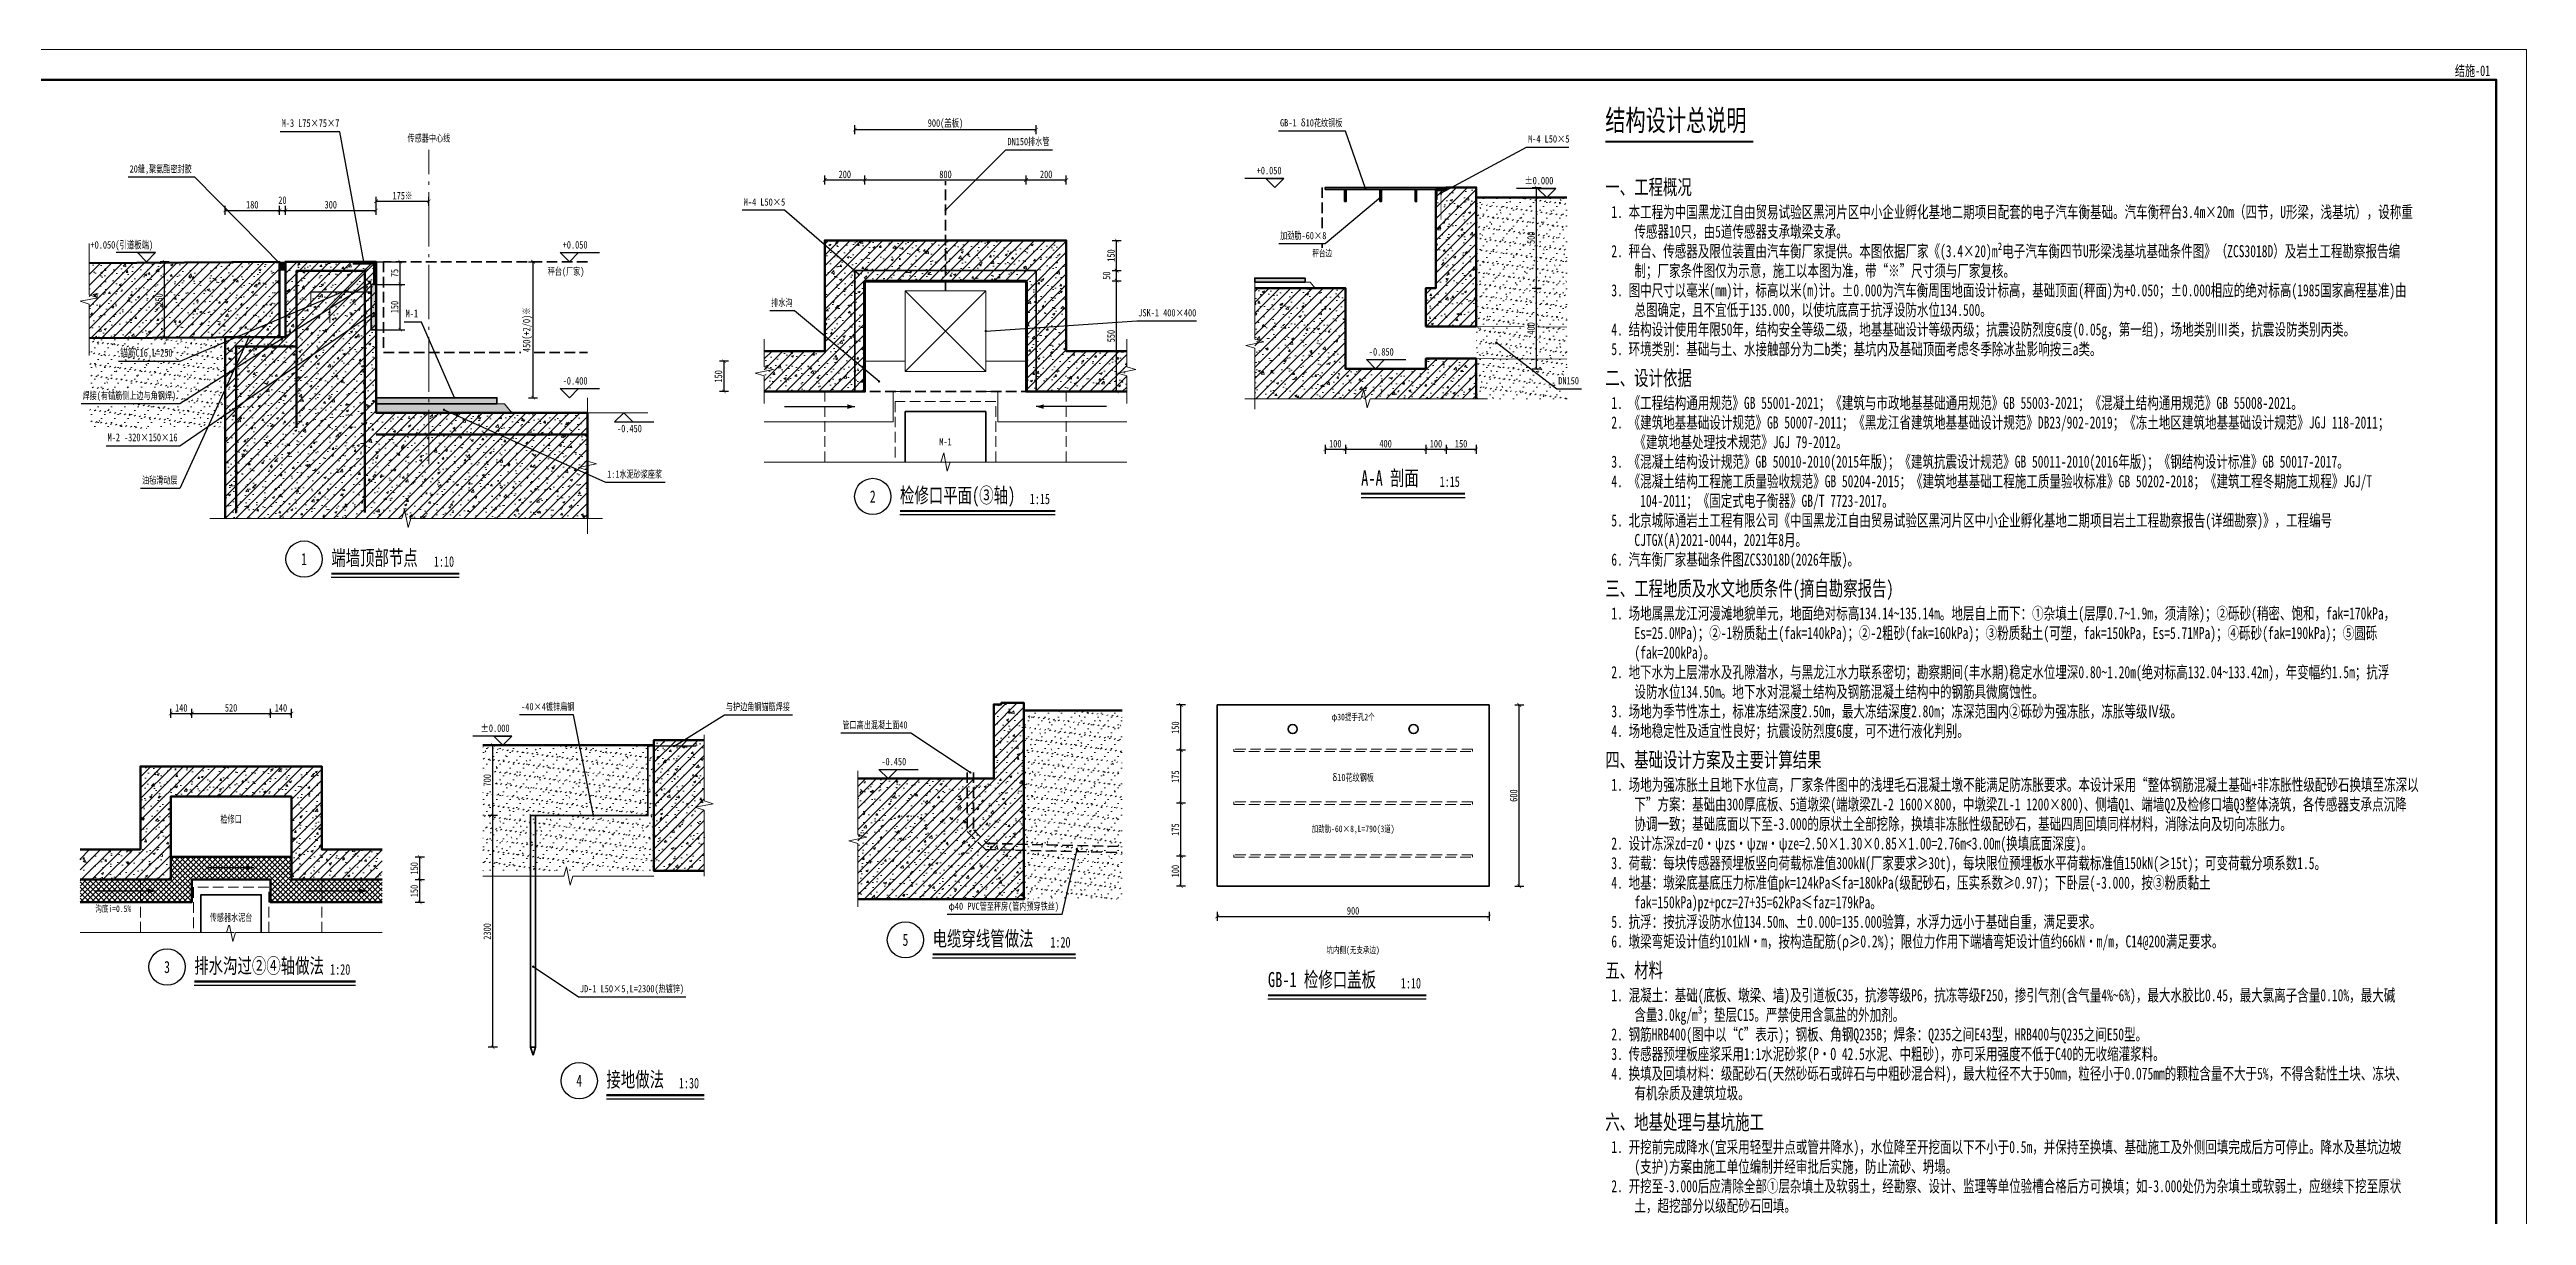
# Model space of a CAD drawing. Header units: millimetres. Extents: x 0 to 104000, y 0 to 42050.
# Drawn here: x 62994 to 104000, y 22759 to 42050 of the extents above; entities that cross this region are included whole.
import ezdxf
from ezdxf.enums import TextEntityAlignment as Align

# ---------------------------------------------------------------- set-up
doc = ezdxf.new("R2010")
doc.units = ezdxf.units.MM
doc.header["$LTSCALE"] = 50
doc.linetypes.add('AXIS', pattern=[24, 18, -2.5, 1, -2.5])
doc.linetypes.add('DASH', pattern=[5, 3.5, -1.5])
for name, color, linetype, lineweight in [('S-AXIS', 1, 'AXIS', 18), ('S-CONC', 7, 'Continuous', 50), ('S-DIM', 3, 'Continuous', 13), ('S-FRAME', 7, 'Continuous', 90), ('S-HATCH', 8, 'Continuous', 13), ('S-HIDE', 8, 'DASH', 18), ('S-HIDE2', 6, 'DASH', 35), ('S-PIPE', 5, 'DASH', 35), ('S-REBAR', 2, 'Continuous', 50), ('S-STEEL', 4, 'Continuous', 35), ('S-SYMB', 7, 'Continuous', 25), ('S-TEXT', 7, 'Continuous', 18), ('S-THIN', 7, 'Continuous', 18)]:
    doc.layers.add(name, color=color, linetype=linetype, lineweight=lineweight)
doc.styles.add('HZ', font='simfang.ttf', dxfattribs={"width": 0.7})
doc.dimstyles.new('ZJ', dxfattribs={"dimscale": 50, "dimtxt": 2.5, "dimasz": 1.2, "dimexe": 1.5, "dimexo": 1.5, "dimgap": 0.6, "dimtad": 1, "dimdec": 0, "dimtxsty": 'HZ', "dimblk": 'ARCHTICK', "dimcen": 2.5, "dimclrd": 3, "dimclre": 3, "dimclrt": 7, "dimazin": 3, "dimtfac": 1, "dimtmove": 2, "dimatfit": 3})
pattern_1 = [(0, (0, 0), (110, 130), [0, -220]), (0, (55, 65), (110, 130), [0, -220]), (35, (30, 20), (145, 170), [27.5, -250]), (125, (115, 105), (155, 185), [22.5, -300])]

# ---------------------------------------------------------------- blocks, each defined once
blk = doc.blocks.new('_ARCHTICK')
at = {"color": 0, "linetype": 'BYBLOCK', "const_width": 0.15}
blk.add_lwpolyline([(-0.5, -0.5), (0.5, 0.5)], dxfattribs=at)

msp = doc.modelspace()

# ---------------------------------------------------------------- hatches: boundary and pattern name
at = {"layer": 'S-HATCH'}
h = msp.add_hatch(dxfattribs=at)
h.set_pattern_fill('ANSI31', color=256, scale=40)
h.paths.add_polyline_path([(85779.9, 37469.2), (86613.2, 37469.2), (86613.2, 39769.2), (86113.2, 39769.2), (86113.2, 39735.8), (85946.5, 39735.8), (85946.5, 38102.5), (85779.9, 38102.5)])
h = msp.add_hatch(dxfattribs=at)
h.set_pattern_fill('AR-CONC', color=256, scale=2)
h.paths.add_polyline_path([(85779.9, 37469.2), (86613.2, 37469.2), (86613.2, 39769.2), (86113.2, 39769.2), (86113.2, 39735.8), (85946.5, 39735.8), (85946.5, 38102.5), (85779.9, 38102.5)])
h = msp.add_hatch(dxfattribs=at)
h.set_pattern_fill('ZJ-GRAVEL', color=256, scale=50)
h.set_pattern_definition(pattern_1)
h.paths.add_polyline_path([(86613.2, 39602.5), (88113.2, 39602.5), (88113.2, 36663.3), (87941.5, 36663.3), (87941.5, 36445.8), (88113.2, 36445.8), (88113.2, 36269.2), (86613.2, 36269.2)])
h.paths.add_polyline_path([(87408.7, 37263.9), (87632.7, 37263.9), (87632.7, 37607.8), (87408.7, 37607.8)], flags=0)
h.paths.add_polyline_path([(87408.7, 38763.9), (87632.7, 38763.9), (87632.7, 39107.8), (87408.7, 39107.8)], flags=0)
h = msp.add_hatch(dxfattribs=at)
h.set_pattern_fill('ANSI31', color=256, scale=40)
h.paths.add_polyline_path([(74827.2, 36392.1), (76493.9, 36392.1), (76493.9, 38225.5), (79160.5, 38225.5), (79160.5, 36392.1), (80827.2, 36392.1), (80827.2, 37058.8), (79827.2, 37058.8), (79827.2, 38892.1), (75827.2, 38892.1), (75827.2, 37058.8), (74827.2, 37058.8)])
h = msp.add_hatch(dxfattribs=at)
h.set_pattern_fill('AR-CONC', color=256, scale=2)
h.paths.add_polyline_path([(74827.2, 36392.1), (76493.9, 36392.1), (76493.9, 38225.5), (79160.5, 38225.5), (79160.5, 36392.1), (80827.2, 36392.1), (80827.2, 37058.8), (79827.2, 37058.8), (79827.2, 38892.1), (75827.2, 38892.1), (75827.2, 37058.8), (74827.2, 37058.8)])
h = msp.add_hatch(dxfattribs=at)
h.set_pattern_fill('ANSI31', color=256, scale=40)
h.paths.add_polyline_path([(63650, 38514.4), (66800, 38539.4), (66800, 37289.4), (63650, 37274.4)])
h.paths.add_polyline_path([(64919.5, 38086.4), (64695.5, 38086.4), (64695.5, 37742.4), (64919.5, 37742.4)], flags=0)
h = msp.add_hatch(dxfattribs=at)
h.set_pattern_fill('AR-CONC', color=256, scale=2)
h.paths.add_polyline_path([(63650, 38514.4), (66800, 38539.4), (66800, 37289.4), (63650, 37274.4)])
h.paths.add_polyline_path([(64919.5, 38086.4), (64695.5, 38086.4), (64695.5, 37742.4), (64919.5, 37742.4)], flags=0)
h = msp.add_hatch(dxfattribs=at)
h.set_pattern_fill('ANSI31', color=256, scale=40)
h.paths.add_polyline_path([(65900, 34289.4), (71900, 34289.4), (71900, 36039.4), (68400, 36039.4), (68400, 38539.4), (66900, 38539.4), (66900, 37289.4), (65900, 37289.4)])
h = msp.add_hatch(dxfattribs=at)
h.set_pattern_fill('AR-CONC', color=256, scale=2)
h.paths.add_polyline_path([(65900, 34289.4), (71900, 34289.4), (71900, 36039.4), (68400, 36039.4), (68400, 38539.4), (66900, 38539.4), (66900, 37289.4), (65900, 37289.4)])
h = msp.add_hatch(dxfattribs=at)
h.set_pattern_fill('ANSI31', color=256, scale=40)
h.paths.add_polyline_path([(82946.5, 36269.2), (86613.2, 36269.2), (86613.2, 36935.8), (85779.9, 36935.8), (85779.9, 36769.2), (84446.5, 36769.2), (84446.5, 38102.5), (82946.5, 38102.5)])
h = msp.add_hatch(dxfattribs=at)
h.set_pattern_fill('AR-CONC', color=256, scale=2)
h.paths.add_polyline_path([(82946.5, 36269.2), (86613.2, 36269.2), (86613.2, 36935.8), (85779.9, 36935.8), (85779.9, 36769.2), (84446.5, 36769.2), (84446.5, 38102.5), (82946.5, 38102.5)])
h = msp.add_hatch(dxfattribs=at)
h.set_pattern_fill('ZJ-GRAVEL', color=256, scale=50)
h.set_pattern_definition(pattern_1)
h.paths.add_polyline_path([(63650, 36199.4), (65023.6, 36199.4), (65023.6, 36416.9), (63650, 36416.9), (63650, 37274.4), (65900, 37289.4), (65900, 35789.4), (63650, 35774.4)])
h.paths.add_polyline_path([(65035.8, 36899.4), (65035.8, 37130), (64133, 37130), (64133, 36899.4)], flags=0)
h = msp.add_hatch(dxfattribs=at)
h.set_pattern_fill('AR-SAND', color=256)
h.paths.add_polyline_path([(68400, 36039.4), (70650, 36039.4), (70525, 36189.4), (68400, 36189.4)])
h = msp.add_hatch(dxfattribs=at)
h.set_pattern_fill('ANSI31', color=256, scale=40)
h.paths.add_polyline_path([(76375.7, 27989.4), (79125.7, 27989.4), (79125.7, 31239.4), (78750.7, 31239.4), (78750.7, 31214.4), (78625.7, 31214.4), (78625.7, 29989.4), (76375.7, 29989.4)])
h = msp.add_hatch(dxfattribs=at)
h.set_pattern_fill('AR-CONC', color=256, scale=2)
h.paths.add_polyline_path([(76375.7, 27989.4), (79125.7, 27989.4), (79125.7, 31239.4), (78750.7, 31239.4), (78750.7, 31214.4), (78625.7, 31214.4), (78625.7, 29989.4), (76375.7, 29989.4)])
h = msp.add_hatch(dxfattribs=at)
h.set_pattern_fill('ZJ-GRAVEL', color=256, scale=50)
h.set_pattern_definition(pattern_1)
h.paths.add_polyline_path([(79125.7, 27989.4), (80750.7, 27989.4), (80750.7, 31114.4), (79125.7, 31114.4)])
h = msp.add_hatch(dxfattribs=at)
h.set_pattern_fill('ZJ-GRAVEL', color=256, scale=50)
h.set_pattern_definition(pattern_1)
h.paths.add_polyline_path([(70166.7, 29786.6), (70352.9, 29786.6), (70352.9, 30130.5), (70166.7, 30130.5), (70166.7, 30541.9), (73000, 30541.9), (73000, 28458.6), (70166.7, 28458.6)])
h = msp.add_hatch(dxfattribs=at)
h.set_pattern_fill('ANSI31', color=256, scale=40)
h.paths.add_polyline_path([(73000, 28458.6), (73833.3, 28458.6), (73833.3, 30625.2), (73000, 30625.2)])
h = msp.add_hatch(dxfattribs=at)
h.set_pattern_fill('AR-CONC', color=256, scale=2)
h.paths.add_polyline_path([(73000, 28458.6), (73833.3, 28458.6), (73833.3, 30625.2), (73000, 30625.2)])
h = msp.add_hatch(dxfattribs=at)
h.set_pattern_fill('ANSI31', color=256, scale=40)
h.paths.add_polyline_path([(63500, 28314.9), (65000, 28314.9), (65000, 29689.9), (67000, 29689.9), (67000, 28314.9), (68500, 28314.9), (68500, 28814.9), (67500, 28814.9), (67500, 30189.9), (64500, 30189.9), (64500, 28814.9), (63500, 28814.9)])
h = msp.add_hatch(dxfattribs=at)
h.set_pattern_fill('AR-CONC', color=256, scale=2)
h.paths.add_polyline_path([(63500, 28314.9), (65000, 28314.9), (65000, 29689.9), (67000, 29689.9), (67000, 28314.9), (68500, 28314.9), (68500, 28814.9), (67500, 28814.9), (67500, 30189.9), (64500, 30189.9), (64500, 28814.9), (63500, 28814.9)])
h = msp.add_hatch(dxfattribs=at)
h.set_pattern_fill('ANSI37', color=256, scale=20)
h.paths.add_polyline_path([(63500, 27939.9), (65350, 27939.9), (65350, 28314.9), (66650, 28314.9), (66650, 27939.9), (68500, 27939.9), (68500, 28314.9), (67000, 28314.9), (67000, 28689.9), (65000, 28689.9), (65000, 28314.9), (63500, 28314.9)])
at = {"layer": 'S-STEEL'}
h = msp.add_hatch(color=256, dxfattribs=at)
h.dxf.hatch_style = 1
h.paths.add_polyline_path([(84113.2, 39735.8), (86113.2, 39735.8), (86113.2, 39769.2), (84113.2, 39769.2)])
h = msp.add_hatch(color=256, dxfattribs=at)
h.dxf.hatch_style = 1
h.paths.add_polyline_path([(84433.2, 39535.8), (84459.9, 39535.8), (84459.9, 39735.8), (84433.2, 39735.8)])
h = msp.add_hatch(color=256, dxfattribs=at)
h.dxf.hatch_style = 1
h.paths.add_polyline_path([(85016.5, 39535.8), (85043.2, 39535.8), (85043.2, 39735.8), (85016.5, 39735.8)])
h = msp.add_hatch(color=256, dxfattribs=at)
h.dxf.hatch_style = 1
h.paths.add_polyline_path([(85599.9, 39535.8), (85626.5, 39535.8), (85626.5, 39735.8), (85599.9, 39735.8)])
h = msp.add_hatch(color=256, dxfattribs=at)
h.dxf.hatch_style = 1
h.paths.add_polyline_path([(85946.5, 39735.8), (86113.2, 39735.8), (86113.2, 39719.2), (85963.2, 39719.2), (85963.2, 39569.2), (85946.5, 39569.2)])
h = msp.add_hatch(color=256, dxfattribs=at)
h.dxf.hatch_style = 1
h.paths.add_polyline_path([(66800, 38389.4), (66900, 38389.4), (66900, 38539.4), (66800, 38539.4)])
h = msp.add_hatch(color=256, dxfattribs=at)
h.dxf.hatch_style = 1
h.paths.add_polyline_path([(68400, 38539.4), (68025, 38539.4), (68025, 38504.4), (68365, 38504.4), (68365, 38164.4), (68400, 38164.4)])
h = msp.add_hatch(color=256, dxfattribs=at)
h.dxf.hatch_style = 1
h.paths.add_polyline_path([(68320, 37414.4), (68400, 37414.4), (68400, 38164.4), (68320, 38164.4)])
h = msp.add_hatch(color=256, dxfattribs=at)
h.dxf.hatch_style = 1
h.paths.add_polyline_path([(82946.5, 38202.5), (83779.9, 38202.5), (83779.9, 38269.2), (82946.5, 38269.2)])
h = msp.add_hatch(color=256, dxfattribs=at)
h.dxf.hatch_style = 1
h.paths.add_polyline_path([(68400, 36189.4), (70400, 36189.4), (70400, 36289.4), (68400, 36289.4)])
at = {"layer": 'S-SYMB'}
h = msp.add_hatch(color=256, dxfattribs=at)
h.dxf.hatch_style = 1
edge = h.paths.add_edge_path()
edge.add_arc((77827.2, 39392.1), 20, 0, 360)
h = msp.add_hatch(color=256, dxfattribs=at)
h.dxf.hatch_style = 1
edge = h.paths.add_edge_path()
edge.add_arc((84779.9, 39752.5), 20, 0, 360)
h = msp.add_hatch(color=256, dxfattribs=at)
h.dxf.hatch_style = 1
edge = h.paths.add_edge_path()
edge.add_arc((85029.9, 39602.5), 20, 0, 360)
h = msp.add_hatch(color=256, dxfattribs=at)
h.dxf.hatch_style = 1
edge = h.paths.add_edge_path()
edge.add_arc((85956.5, 39635.8), 20, 0, 360)
h = msp.add_hatch(color=256, dxfattribs=at)
h.dxf.hatch_style = 1
edge = h.paths.add_edge_path()
edge.add_arc((68200, 38539.4), 20, 0, 360)
h = msp.add_hatch(color=256, dxfattribs=at)
h.dxf.hatch_style = 1
edge = h.paths.add_edge_path()
edge.add_arc((66850, 38464.4), 20, 0, 360)
h = msp.add_hatch(color=256, dxfattribs=at)
h.dxf.hatch_style = 1
edge = h.paths.add_edge_path()
edge.add_arc((68300, 38189.4), 20, 0, 360)
h = msp.add_hatch(color=256, dxfattribs=at)
h.dxf.hatch_style = 1
edge = h.paths.add_edge_path()
edge.add_arc((76393.9, 38325.5), 20, 0, 360)
h = msp.add_hatch(color=256, dxfattribs=at)
h.dxf.hatch_style = 1
edge = h.paths.add_edge_path()
edge.add_arc((67900, 38064.4), 20, 0, 360)
h = msp.add_hatch(color=256, dxfattribs=at)
h.dxf.hatch_style = 1
edge = h.paths.add_edge_path()
edge.add_arc((66300, 37304.4), 20, 0, 360)
h = msp.add_hatch(color=256, dxfattribs=at)
h.dxf.hatch_style = 1
edge = h.paths.add_edge_path()
edge.add_arc((68360, 37689.4), 20, 0, 360)
h = msp.add_hatch(color=256, dxfattribs=at)
h.dxf.hatch_style = 1
edge = h.paths.add_edge_path()
edge.add_arc((78493.9, 37392.1), 20, 0, 360)
h = msp.add_hatch(color=256, dxfattribs=at)
h.dxf.hatch_style = 1
edge = h.paths.add_edge_path()
edge.add_arc((86946.5, 37202.5), 20, 0, 360)
h = msp.add_hatch(color=256, dxfattribs=at)
h.dxf.hatch_style = 1
edge = h.paths.add_edge_path()
edge.add_arc((76727.2, 36558.8), 20, 0, 360)
h = msp.add_hatch(color=256, dxfattribs=at)
h.dxf.hatch_style = 1
edge = h.paths.add_edge_path()
edge.add_arc((69525, 36089.4), 20, 0, 360)
h = msp.add_hatch(color=256, dxfattribs=at)
h.dxf.hatch_style = 1
edge = h.paths.add_edge_path()
edge.add_arc((69700, 36289.4), 20, 0, 360)
h = msp.add_hatch(color=256, dxfattribs=at)
h.dxf.hatch_style = 1
h.paths.add_polyline_path([(76327.2, 36142.1), (76202.2, 36179.6), (76202.2, 36104.6)])
h = msp.add_hatch(color=256, dxfattribs=at)
h.dxf.hatch_style = 1
h.paths.add_polyline_path([(79327.2, 36142.1), (79452.2, 36104.6), (79452.2, 36179.6)])
h = msp.add_hatch(color=256, dxfattribs=at)
h.dxf.hatch_style = 1
edge = h.paths.add_edge_path()
edge.add_arc((73333.3, 30525.2), 20, 0, 360)
h = msp.add_hatch(color=256, dxfattribs=at)
h.dxf.hatch_style = 1
edge = h.paths.add_edge_path()
edge.add_arc((78238.2, 30089.4), 20, 0, 360)
h = msp.add_hatch(color=256, dxfattribs=at)
h.dxf.hatch_style = 1
edge = h.paths.add_edge_path()
edge.add_arc((72000, 29375.2), 20, 0, 360)
h = msp.add_hatch(color=256, dxfattribs=at)
h.dxf.hatch_style = 1
edge = h.paths.add_edge_path()
edge.add_arc((80000.7, 28814.4), 20, 0, 360)
h = msp.add_hatch(color=256, dxfattribs=at)
h.dxf.hatch_style = 1
h.paths.add_polyline_path([(66375, 28514.9), (66250, 28552.4), (66250, 28477.4)])
h = msp.add_hatch(color=256, dxfattribs=at)
h.dxf.hatch_style = 1
h.paths.add_polyline_path([(64750, 28127.4), (64625, 28164.9), (64625, 28089.9)])
h = msp.add_hatch(color=256, dxfattribs=at)
h.dxf.hatch_style = 1
h.paths.add_polyline_path([(68250, 28127.4), (68125, 28164.9), (68125, 28089.9)])
h = msp.add_hatch(color=256, dxfattribs=at)
h.dxf.hatch_style = 1
edge = h.paths.add_edge_path()
edge.add_arc((71000, 26875.2), 20, 0, 360)

# ---------------------------------------------------------------- linework, layer by layer
at = {"layer": 'S-AXIS'}
msp.add_line((69275, 35189.4), (69275, 40389.4), dxfattribs=at)
at = {"layer": 'S-CONC'}
for p, q in [((86613.2, 39602.5), (88113.2, 39602.5)), ((79125.7, 31114.4), (80750.7, 31114.4)), ((70166.7, 30541.9), (73000, 30541.9))]:
    msp.add_line(p, q, dxfattribs=at)
msp.add_lwpolyline([(85779.9, 37469.2), (86613.2, 37469.2), (86613.2, 39769.2), (86113.2, 39769.2), (86113.2, 39735.8), (85946.5, 39735.8), (85946.5, 38102.5), (85779.9, 38102.5)], close=True, dxfattribs=at)
for points in [[(74827.2, 37058.8), (75827.2, 37058.8), (75827.2, 38892.1), (79827.2, 38892.1), (79827.2, 37058.8), (80827.2, 37058.8)], [(63650, 38514.4), (66800, 38539.4), (66800, 37289.4), (63650, 37274.4)], [(71900, 34289.4), (71900, 36039.4), (68400, 36039.4), (68400, 38539.4), (66900, 38539.4), (66900, 37289.4), (65900, 37289.4), (65900, 34289.4)], [(74827.2, 36392.1), (76493.9, 36392.1), (76493.9, 38225.5), (79160.5, 38225.5), (79160.5, 36392.1), (80827.2, 36392.1)], [(86613.2, 36269.2), (86613.2, 36935.8), (85779.9, 36935.8), (85779.9, 36769.2), (84446.5, 36769.2), (84446.5, 38102.5), (82946.5, 38102.5)], [(76375.7, 29989.4), (78625.7, 29989.4), (78625.7, 31214.4), (78750.7, 31214.4), (78750.7, 31239.4), (79125.7, 31239.4), (79125.7, 27989.4), (76375.7, 27989.4)], [(73833.3, 28458.6), (73000, 28458.6), (73000, 30625.2), (73833.3, 30625.2)], [(63500, 28814.9), (64500, 28814.9), (64500, 30189.9), (67500, 30189.9), (67500, 28814.9), (68500, 28814.9)], [(63500, 28314.9), (65000, 28314.9), (65000, 29689.9), (67000, 29689.9), (67000, 28314.9), (68500, 28314.9)]]:
    msp.add_lwpolyline(points, dxfattribs=at)
at = {"layer": 'S-FRAME'}
msp.add_lwpolyline([(1250, 500), (103500, 500), (103500, 41550), (1250, 41550)], close=True, dxfattribs=at)
at = {"layer": 'S-HIDE'}
for p, q in [((75827.2, 35225.5), (75827.2, 36392.1)), ((79827.2, 35225.5), (79827.2, 36392.1)), ((64500, 27439.9), (64500, 28314.9)), ((67500, 27439.9), (67500, 28314.9))]:
    msp.add_line(p, q, dxfattribs=at)
for points in [[(76993.9, 35225.5), (78660.5, 35225.5), (78660.5, 36225.5), (76993.9, 36225.5)], [(82600.2, 30436.2), (86550.2, 30436.2), (86550.2, 30476.2), (82600.2, 30476.2)], [(82600.2, 29561.2), (86550.2, 29561.2), (86550.2, 29601.2), (82600.2, 29601.2)], [(82600.2, 28686.2), (86550.2, 28686.2), (86550.2, 28726.2), (82600.2, 28726.2)], [(65375, 27439.9), (66625, 27439.9), (66625, 28189.9), (65375, 28189.9)]]:
    msp.add_lwpolyline(points, close=True, dxfattribs=at)
at = {"layer": 'S-HIDE2'}
for p, q in [((84063.2, 39769.2), (84063.2, 39063.3)), ((84063.2, 38845.8), (84063.2, 38769.2)), ((71019.5, 37039.4), (71900, 37039.4))]:
    msp.add_line(p, q, dxfattribs=at)
msp.add_lwpolyline([(71900, 38539.4), (68525, 38539.4), (68525, 37039.4), (70795.5, 37039.4)], dxfattribs=at)
msp.add_lwpolyline([(76327.2, 36392.1), (79327.2, 36392.1), (79327.2, 38392.1), (76327.2, 38392.1)], close=True, dxfattribs=at)
at = {"layer": 'S-PIPE'}
msp.add_line((77827.2, 38058.8), (77827.2, 39872.6), dxfattribs=at)
for points in [[(78188.2, 30089.4), (78188.2, 29114.4), (78488.2, 28814.4), (80750.7, 28764.4)], [(78288.2, 30089.4), (78288.2, 29139.4), (78513.2, 28914.4), (80750.7, 28864.4)]]:
    msp.add_lwpolyline(points, dxfattribs=at)
at = {"layer": 'S-REBAR'}
msp.add_line((71900, 35679.4), (68400, 35679.4), dxfattribs=at)
for points in [[(68215, 34389.4), (68215, 38389.4), (67085, 38389.4), (67085, 35789.4)], [(66085, 34389.4), (66085, 37139.4), (67085, 37139.4)], [(63500, 28314.9), (65000, 28314.9), (65000, 28689.9), (67000, 28689.9), (67000, 28314.9), (68500, 28314.9)], [(63500, 27939.9), (65350, 27939.9), (65350, 28314.9), (66650, 28314.9), (66650, 27939.9), (68500, 27939.9)]]:
    msp.add_lwpolyline(points, dxfattribs=at)
at = {"layer": 'S-STEEL'}
for p in [(70958.3, 25541.9), (71041.7, 25541.9)]:
    msp.add_line(p, (71000, 25408.6), dxfattribs=at)
for points in [[(84113.2, 39735.8), (86113.2, 39735.8), (86113.2, 39769.2), (84113.2, 39769.2)], [(84433.2, 39535.8), (84459.9, 39535.8), (84459.9, 39735.8), (84433.2, 39735.8)], [(85016.5, 39535.8), (85043.2, 39535.8), (85043.2, 39735.8), (85016.5, 39735.8)], [(85599.9, 39535.8), (85626.5, 39535.8), (85626.5, 39735.8), (85599.9, 39735.8)], [(85946.5, 39735.8), (86113.2, 39735.8), (86113.2, 39719.2), (85963.2, 39719.2), (85963.2, 39569.2), (85946.5, 39569.2)], [(68400, 38539.4), (68025, 38539.4), (68025, 38504.4), (68365, 38504.4), (68365, 38164.4), (68400, 38164.4)], [(68320, 37414.4), (68400, 37414.4), (68400, 38164.4), (68320, 38164.4)], [(82946.5, 38202.5), (83779.9, 38202.5), (83779.9, 38269.2), (82946.5, 38269.2)], [(68400, 36189.4), (70400, 36189.4), (70400, 36289.4), (68400, 36289.4)], [(82325.2, 28206.2), (86825.2, 28206.2), (86825.2, 31206.2), (82325.2, 31206.2)], [(70958.3, 25541.9), (71041.7, 25541.9), (71041.7, 29375.2), (70958.3, 29375.2)]]:
    msp.add_lwpolyline(points, close=True, dxfattribs=at)
for points, const_width in [([(86029.9, 39719.2), (86029.9, 39235.8)], 15), ([(68340, 38479.4), (67635, 37774.4), (67635, 37524.4)], 20), ([(68320, 38039.4), (67320, 38039.4), (67320, 37789.4)], 20), ([(71000, 29375.2), (72900, 29375.2), (72900, 30525.2), (73700, 30525.2)], 25)]:
    msp.add_lwpolyline(points, dxfattribs=dict(at, const_width=const_width))
for points in [[(68320, 38164.4), (68270, 38214.4), (68320, 38214.4)], [(76327.2, 36392.1), (76327.2, 38392.1), (79327.2, 38392.1), (79327.2, 36392.1)], [(76477.2, 36392.1), (76477.2, 38208.8), (79177.2, 38208.8), (79177.2, 36392.1)], [(77160.5, 35225.5), (77160.5, 36058.8), (78493.9, 36058.8), (78493.9, 35225.5)], [(65500, 27439.9), (65500, 28064.9), (66500, 28064.9), (66500, 27439.9)]]:
    msp.add_lwpolyline(points, dxfattribs=at)
for centre in [(83575.2, 30806.2), (85575.2, 30806.2)]:
    msp.add_circle(centre, 75, dxfattribs=at)
at = {"layer": 'S-SYMB'}
for p, q in [((67800, 40689.4), (66814, 40689.4)), ((84446.5, 40702.5), (83340.5, 40702.5)), ((78827.2, 40392.1), (79597.2, 40392.1)), ((87446.5, 40435.8), (88144.5, 40435.8)), ((65400, 39939.4), (64294, 39939.4)), ((83429.9, 39919.2), (82779.9, 39919.2)), ((75160.5, 39392.1), (74462.5, 39392.1)), ((87929.9, 39752.5), (87279.9, 39752.5)), ((64750, 38689.4), (64100, 38689.4)), ((71450, 38689.4), (72100, 38689.4)), ((84113.2, 38835.8), (83343.2, 38835.8)), ((75327.2, 37725.5), (74917.2, 37725.5)), ((69150, 37539.4), (68866, 37539.4)), ((80993.9, 37558.8), (81979.9, 37558.8)), ((84796.5, 36919.2), (85446.5, 36919.2)), ((65150, 36889.4), (64138, 36889.4)), ((65150, 36189.4), (63516, 36189.4)), ((71450, 36439.4), (72100, 36439.4)), ((75160.5, 36142.1), (76327.2, 36142.1)), ((80493.9, 36142.1), (79327.2, 36142.1)), ((87946.5, 36435.8), (88356.5, 36435.8)), ((72350, 35889.4), (73000, 35889.4)), ((65150, 35489.4), (63930, 35489.4)), ((72200, 34889.4), (73186, 34889.4)), ((65150, 34789.4), (64500, 34789.4)), ((84708.2, 34640.8), (86428.2, 34640.8)), ((77072.9, 34355.5), (79642.9, 34355.5)), ((67658, 33319.4), (69778, 33319.4)), ((71666.7, 31041.9), (70776.7, 31041.9)), ((74166.7, 31041.9), (75296.7, 31041.9)), ((70650, 30691.9), (70000, 30691.9)), ((77250.7, 30739.4), (76096.7, 30739.4)), ((76725.7, 30139.4), (77375.7, 30139.4)), ((65625, 28514.9), (66375, 28514.9)), ((63750, 28127.4), (64750, 28127.4)), ((67250, 28127.4), (68250, 28127.4)), ((79750.7, 27739.4), (77852.7, 27739.4)), ((77613.7, 27019.4), (79983.7, 27019.4)), ((65390, 26569.9), (68060, 26569.9)), ((71750, 26375.2), (73528, 26375.2)), ((83165.4, 26341.8), (85785.4, 26341.8)), ((72213.3, 24688.6), (73833.3, 24688.6))]:
    msp.add_line(p, q, dxfattribs=at)
for points in [[(68200, 38539.4), (67800, 40689.4)], [(84779.9, 39752.5), (84446.5, 40702.5)], [(77827.2, 39392.1), (78827.2, 40392.1)], [(85956.5, 39635.8), (87446.5, 40435.8)], [(66850, 38464.4), (65400, 39939.4)], [(76393.9, 38325.5), (75160.5, 39392.1)], [(85029.9, 39602.5), (84113.2, 38835.8)], [(68300, 38189.4), (65150, 36189.4)], [(67900, 38064.4), (65150, 36889.4)], [(76727.2, 36558.8), (75327.2, 37725.5)], [(68360, 37689.4), (65150, 35489.4)], [(69700, 36289.4), (69150, 37539.4)], [(78493.9, 37392.1), (80993.9, 37558.8)], [(66300, 37304.4), (65150, 34789.4)], [(86946.5, 37202.5), (87946.5, 36435.8)], [(69525, 36089.4), (72200, 34889.4)], [(72000, 29375.2), (71666.7, 31041.9)], [(73333.3, 30525.2), (74166.7, 31041.9)], [(78238.2, 30089.4), (77250.7, 30739.4)], [(80000.7, 28814.4), (79750.7, 27739.4)], [(71000, 26875.2), (71750, 26375.2)]]:
    msp.add_lwpolyline(points, dxfattribs=at)
at = {"layer": 'S-SYMB', "const_width": 35}
for points in [[(88750, 40525), (91200, 40525)], [(84708.2, 34700.8), (86428.2, 34700.8)], [(77072.9, 34415.5), (79642.9, 34415.5)], [(67658, 33379.4), (69778, 33379.4)], [(77613.7, 27079.4), (79983.7, 27079.4)], [(65390, 26629.9), (68060, 26629.9)], [(83165.4, 26401.8), (85785.4, 26401.8)], [(72213.3, 24748.6), (73833.3, 24748.6)]]:
    msp.add_lwpolyline(points, dxfattribs=at)
at = {"layer": 'S-SYMB'}
for points in [[(83279.9, 39769.2), (83129.9, 39919.2), (83429.9, 39919.2)], [(87779.9, 39602.5), (87629.9, 39752.5), (87929.9, 39752.5)], [(64600, 38539.4), (64450, 38689.4), (64750, 38689.4)], [(71600, 38539.4), (71450, 38689.4), (71750, 38689.4)], [(84946.5, 36769.2), (84796.5, 36919.2), (85096.5, 36919.2)], [(71600, 36289.4), (71450, 36439.4), (71750, 36439.4)], [(72500, 36039.4), (72350, 35889.4), (72650, 35889.4)], [(70500, 30541.9), (70350, 30691.9), (70650, 30691.9)], [(76875.7, 29989.4), (76725.7, 30139.4), (77025.7, 30139.4)]]:
    msp.add_lwpolyline(points, close=True, dxfattribs=at)
for centre in [(76622.9, 34655.5), (67208, 33619.4), (77163.7, 27319.4), (64940, 26869.9), (71763.3, 24988.6)]:
    msp.add_circle(centre, 300, dxfattribs=at)
at = {"layer": 'S-THIN'}
for p, q in [((77160.5, 36725.5), (78493.9, 38058.8)), ((77160.5, 38058.8), (78493.9, 36725.5)), ((85779.9, 37469.2), (87408.7, 37462.2)), ((87632.7, 37461.2), (88113.2, 37459.2)), ((65900, 37304.4), (66800, 37304.4)), ((85779.9, 36935.8), (88113.2, 36925.8)), ((71900, 36039.4), (72900, 36039.4))]:
    msp.add_line(p, q, dxfattribs=at)
for points in [[(0, 0), (104000, 0), (104000, 42050), (0, 42050)], [(77160.5, 36725.5), (78493.9, 36725.5), (78493.9, 38058.8), (77160.5, 38058.8)], [(68400, 36039.4), (70650, 36039.4), (70525, 36189.4), (68400, 36189.4)]]:
    msp.add_lwpolyline(points, close=True, dxfattribs=at)
for points in [[(63650, 36989.4), (63650, 37839.4), (63500, 37884.4), (63800, 37944.4), (63650, 37989.4), (63650, 38839.4)], [(82946.5, 36102.5), (82946.5, 37110.8), (82796.5, 37155.8), (83096.5, 37215.8), (82946.5, 37260.8), (82946.5, 38269.2)], [(82946.5, 38102.5), (83946.5, 38102.5), (83863.2, 38202.5), (82946.5, 38202.5)], [(74827.2, 36192.1), (74827.2, 36650.5), (74677.2, 36695.5), (74977.2, 36755.5), (74827.2, 36800.5), (74827.2, 37258.8)], [(80827.2, 36192.1), (80827.2, 36650.5), (80677.2, 36695.5), (80977.2, 36755.5), (80827.2, 36800.5), (80827.2, 37258.8)], [(76493.9, 36892.1), (77160.5, 36892.1)], [(79160.5, 36892.1), (78493.9, 36892.1)], [(71900, 34039.4), (71900, 35089.4), (71750, 35134.4), (72050, 35194.4), (71900, 35239.4), (71900, 36289.4)], [(74827.2, 35892.1), (76960.5, 35892.1), (76960.5, 36392.1), (77160.5, 36392.1)], [(80827.2, 35892.1), (78693.9, 35892.1), (78693.9, 36392.1), (78493.9, 36392.1)], [(82779.9, 36269.2), (84704.9, 36269.2), (84749.9, 36419.2), (84809.9, 36119.2), (84854.9, 36269.2), (86779.9, 36269.2)], [(74827.2, 35225.5), (77752.2, 35225.5), (77797.2, 35375.5), (77857.2, 35075.5), (77902.2, 35225.5), (80827.2, 35225.5)], [(65650, 34289.4), (68825, 34289.4), (68870, 34439.4), (68930, 34139.4), (68975, 34289.4), (72150, 34289.4)], [(73833.3, 28375.2), (73833.3, 29466.9), (73683.3, 29511.9), (73983.3, 29571.9), (73833.3, 29616.9), (73833.3, 30708.6)], [(76375.7, 27864.4), (76375.7, 28914.4), (76225.7, 28959.4), (76525.7, 29019.4), (76375.7, 29064.4), (76375.7, 30114.4)], [(70166.7, 28375.2), (71508.3, 28375.2), (71553.3, 28525.2), (71613.3, 28225.2), (71658.3, 28375.2), (73000, 28375.2)], [(63500, 27439.9), (65925, 27439.9), (65961.8, 27562.4)], [(65975.5, 27562.4), (66030, 27289.9), (66075, 27439.9), (68500, 27439.9)]]:
    msp.add_lwpolyline(points, dxfattribs=at)

# ---------------------------------------------------------------- texts
at = {"layer": 'S-TEXT', "style": 'HZ', "width": 0.7}
msp.add_text('结施-01', height=175, dxfattribs=at).set_placement((103400, 41700), align=Align.MIDDLE_RIGHT)
for s, height, p in [('结构设计总说明', 350, (88750, 40600)), ('M-3 L75×75×7', 130, (66839, 40729.4)), ('DN150排水管', 120, (78852.2, 40432.1)), ('GB-1 δ10花纹钢板', 120, (83365.5, 40742.5)), ('M-4 L50×5', 120, (87471.5, 40475.8)), ('20缝,聚氨酯密封胶', 120, (64319, 39979.4)), ('M-4 L50×5', 120, (74487.5, 39432.1)), ('加劲肋-60×8', 120, (83368.2, 38875.8)), ('+0.050', 125, (71490, 38719.4)), ('M-1', 130, (68891, 37579.4)), ('排水沟', 120, (74942.2, 37765.5)), ('JSK-1 400×400', 120, (81018.9, 37598.8)), ('锚筋C16,L=250', 130, (64163, 36929.4)), ('-0.850', 125, (84836.5, 36949.2)), ('-0.400', 125, (71490, 36469.4)), ('DN150', 120, (87971.5, 36475.8)), ('焊接(有锚筋侧上边与角钢焊)', 120, (63541, 36229.4)), ('M-2 -320×150×16', 130, (63955, 35529.4)), ('-0.450', 125, (72390, 35680.6)), ('油毡滑动层', 120, (64525, 34829.4)), ('1:1水泥砂浆座浆', 120, (72225, 34929.4)), ('A-A 剖面', 250, (84708.2, 34760.8)), ('1:15', 175, (86008.2, 34760.8)), ('检修口平面(③轴)', 250, (77072.9, 34475.5)), ('1:15', 175, (79222.9, 34475.5)), ('端墙顶部节点', 250, (67658, 33439.4)), ('1:10', 175, (69358, 33439.4)), ('-40×4镀锌扁钢', 120, (70801.7, 31081.9)), ('与护边角钢锚筋焊接', 120, (74191.7, 31081.9)), ('管口高出混凝土面40', 120, (76121.7, 30779.4)), ('-0.450', 125, (76765.7, 30169.4)), ('φ40 PVC管至秤房(管内预穿铁丝)', 120, (77877.7, 27779.4)), ('电缆穿线管做法', 250, (77613.7, 27139.4)), ('1:20', 175, (79563.7, 27139.4)), ('排水沟过②④轴做法', 250, (65390, 26689.9)), ('1:20', 175, (67640, 26689.9)), ('GB-1 检修口盖板', 250, (83165.4, 26461.8)), ('1:10', 175, (85365.4, 26461.8)), ('JD-1 L50×5,L=2300(热镀锌)', 120, (71775, 26415.2)), ('接地做法', 250, (72213.3, 24808.6)), ('1:30', 175, (73413.3, 24808.6))]:
    msp.add_text(s, height=height, dxfattribs=at).set_placement(p, align=Align.BOTTOM_LEFT)
msp.add_text('传感器中心线', height=120, dxfattribs=at).set_placement((69275, 40489.4), align=Align.BOTTOM_CENTER)
for s, p in [('+0.050', (83389.9, 39949.2)), ('±0.000', (87889.9, 39782.5)), ('+0.050(引道板端)', (64710, 38719.4)), ('±0.000', (70610, 30721.9))]:
    msp.add_text(s, height=125, dxfattribs=at).set_placement(p, align=Align.BOTTOM_RIGHT)
for s, height, p in [('一、工程概况', 250, (88750, 39900)), ('1. 本工程为中国黑龙江自由贸易试验区黑河片区中小企业孵化基地二期项目配套的电子汽车衡基础。汽车衡秤台3.4m×20m（四节，U形梁，浅基坑），设称重', 200, (88850, 39462.6)), ('\u3000\u3000传感器10只，由5道传感器支承墩梁支承。', 200, (88850, 39138.6)), ('2. 秤台、传感器及限位装置由汽车衡厂家提供。本图依据厂家《(3.4×20)m²电子汽车衡四节U形梁浅基坑基础条件图》（ZCS3018D）及岩土工程勘察报告编', 200, (88850, 38814.6)), ('3. 图中尺寸以毫米(mm)计，标高以米(m)计。±0.000为汽车衡周围地面设计标高，基础顶面(秤面)为+0.050；±0.000相应的绝对标高(1985国家高程基准)由', 200, (88850, 38166.6)), ('\u3000\u3000制；厂家条件图仅为示意，施工以本图为准，带“※”尺寸须与厂家复核。', 200, (88850, 38490.6)), ('\u3000\u3000总图确定，且不宜低于135.000，以使坑底高于抗浮设防水位134.500。', 200, (88850, 37842.6)), ('4. 结构设计使用年限50年，结构安全等级二级，地基基础设计等级丙级；抗震设防烈度6度(0.05g，第一组)，场地类别Ⅲ类，抗震设防类别丙类。', 200, (88850, 37518.6)), ('5. 环境类别：基础与土、水接触部分为二b类；基坑内及基础顶面考虑冬季除冰盐影响按三a类。', 200, (88850, 37194.6)), ('二、设计依据', 250, (88750, 36741)), ('1. 《工程结构通用规范》GB 55001-2021；《建筑与市政地基基础通用规范》GB 55003-2021；《混凝土结构通用规范》GB 55008-2021。', 200, (88850, 36303.6)), ('2. 《建筑地基基础设计规范》GB 50007-2011；《黑龙江省建筑地基基础设计规范》DB23/902-2019；《冻土地区建筑地基基础设计规范》JGJ 118-2011；', 200, (88850, 35979.6)), ('\u3000\u3000《建筑地基处理技术规范》JGJ 79-2012。', 200, (88850, 35655.6)), ('3. 《混凝土结构设计规范》GB 50010-2010(2015年版)；《建筑抗震设计规范》GB 50011-2010(2016年版)；《钢结构设计标准》GB 50017-2017。', 200, (88850, 35331.6)), ('4. 《混凝土结构工程施工质量验收规范》GB 50204-2015；《建筑地基基础工程施工质量验收标准》GB 50202-2018；《建筑工程冬期施工规程》JGJ/T', 200, (88850, 35007.6)), ('\u3000\u3000 104-2011；《固定式电子衡器》GB/T 7723-2017。', 200, (88850, 34683.6)), ('5. 北京城际通岩土工程有限公司《中国黑龙江自由贸易试验区黑河片区中小企业孵化基地二期项目岩土工程勘察报告(详细勘察)》，工程编号', 200, (88850, 34359.6)), ('\u3000\u3000CJTGX(A)2021-0044，2021年8月。', 200, (88850, 34035.6)), ('6. 汽车衡厂家基础条件图ZCS3018D(2026年版)。', 200, (88850, 33711.6)), ('三、工程地质及水文地质条件(摘自勘察报告)', 250, (88750, 33258)), ('1. 场地属黑龙江河漫滩地貌单元，地面绝对标高134.14~135.14m。地层自上而下：①杂填土(层厚0.7~1.9m，须清除)；②砾砂(稍密、饱和，fak=170kPa，', 200, (88850, 32820.6)), ('\u3000\u3000Es=25.0MPa)；②-1粉质黏土(fak=140kPa)；②-2粗砂(fak=160kPa)；③粉质黏土(可塑，fak=150kPa，Es=5.71MPa)；④砾砂(fak=190kPa)；⑤圆砾', 200, (88850, 32496.6)), ('\u3000\u3000(fak=200kPa)。', 200, (88850, 32172.6)), ('2. 地下水为上层滞水及孔隙潜水，与黑龙江水力联系密切；勘察期间(丰水期)稳定水位埋深0.80~1.20m(绝对标高132.04~133.42m)，年变幅约1.5m；抗浮', 200, (88850, 31848.6)), ('3. 场地为季节性冻土，标准冻结深度2.50m，最大冻结深度2.80m；冻深范围内②砾砂为强冻胀，冻胀等级Ⅳ级。', 200, (88850, 31200.6)), ('\u3000\u3000设防水位134.50m。地下水对混凝土结构及钢筋混凝土结构中的钢筋具微腐蚀性。', 200, (88850, 31524.6)), ('4. 场地稳定性及适宜性良好；抗震设防烈度6度，可不进行液化判别。', 200, (88850, 30876.6)), ('四、基础设计方案及主要计算结果', 250, (88750, 30423)), ('1. 场地为强冻胀土且地下水位高，厂家条件图中的浅埋毛石混凝土墩不能满足防冻胀要求。本设计采用“整体钢筋混凝土基础+非冻胀性级配砂石换填至冻深以', 200, (88850, 29985.6)), ('\u3000\u3000下”方案：基础由300厚底板、5道墩梁(端墩梁ZL-2 1600×800，中墩梁ZL-1 1200×800)、侧墙Q1、端墙Q2及检修口墙Q3整体浇筑，各传感器支承点沉降', 200, (88850, 29661.6)), ('\u3000\u3000协调一致；基础底面以下至-3.000的原状土全部挖除，换填非冻胀性级配砂石，基础四周回填同样材料，消除法向及切向冻胀力。', 200, (88850, 29337.6)), ('3. 荷载：每块传感器预埋板竖向荷载标准值300kN(厂家要求≥30t)，每块限位预埋板水平荷载标准值150kN(≥15t)；可变荷载分项系数1.5。', 200, (88850, 28689.6)), ('2. 设计冻深zd=z0·ψzs·ψzw·ψze=2.50×1.30×0.85×1.00=2.76m<3.00m(换填底面深度)。', 200, (88850, 29013.6)), ('4. 地基：墩梁底基底压力标准值pk=124kPa≤fa=180kPa(级配砂石，压实系数≥0.97)；下卧层(-3.000，按③粉质黏土', 200, (88850, 28365.6)), ('\u3000\u3000fak=150kPa)pz+pcz=27+35=62kPa≤faz=179kPa。', 200, (88850, 28041.6)), ('5. 抗浮：按抗浮设防水位134.50m、±0.000=135.000验算，水浮力远小于基础自重，满足要求。', 200, (88850, 27717.6)), ('6. 墩梁弯矩设计值约101kN·m，按构造配筋(ρ≥0.2%)；限位力作用下端墙弯矩设计值约66kN·m/m，C14@200满足要求。', 200, (88850, 27393.6)), ('五、材料', 250, (88750, 26940)), ('1. 混凝土：基础(底板、墩梁、墙)及引道板C35，抗渗等级P6，抗冻等级F250，掺引气剂(含气量4%~6%)，最大水胶比0.45，最大氯离子含量0.10%，最大碱', 200, (88850, 26502.6)), ('2. 钢筋HRB400(图中以“C”表示)；钢板、角钢Q235B；焊条：Q235之间E43型，HRB400与Q235之间E50型。', 200, (88850, 25854.6)), ('\u3000\u3000含量3.0kg/m³；垫层C15。严禁使用含氯盐的外加剂。', 200, (88850, 26178.6)), ('3. 传感器预埋板座浆采用1:1水泥砂浆(P·O 42.5水泥、中粗砂)，亦可采用强度不低于C40的无收缩灌浆料。', 200, (88850, 25530.6)), ('4. 换填及回填材料：级配砂石(天然砂砾石或碎石与中粗砂混合料)，最大粒径不大于50mm，粒径小于0.075mm的颗粒含量不大于5%，不得含黏性土块、冻块、', 200, (88850, 25206.6)), ('\u3000\u3000有机杂质及建筑垃圾。', 200, (88850, 24882.6)), ('六、地基处理与基坑施工', 250, (88750, 24429)), ('1. 开挖前完成降水(宜采用轻型井点或管井降水)，水位降至开挖面以下不小于0.5m，并保持至换填、基础施工及外侧回填完成后方可停止。降水及基坑边坡', 200, (88850, 23991.6)), ('2. 开挖至-3.000后应清除全部①层杂填土及软弱土，经勘察、设计、监理等单位验槽合格后方可换填；如-3.000处仍为杂填土或软弱土，应继续下挖至原状', 200, (88850, 23343.6)), ('\u3000\u3000(支护)方案由施工单位编制并经审批后实施，防止流砂、坍塌。', 200, (88850, 23667.6)), ('\u3000\u3000土，超挖部分以级配砂石回填。', 200, (88850, 23019.6))]:
    msp.add_text(s, height=height, dxfattribs=at).set_placement(p, align=Align.TOP_LEFT)
for s, p in [('秤台边', (84063.2, 38735.8)), ('沟底i=0.5%', (64050, 27889.9)), ('坑内侧(无支承边)', (84575.2, 27206.2))]:
    msp.add_text(s, height=110, dxfattribs=at).set_placement(p, align=Align.TOP_CENTER)
msp.add_text('秤台(厂家)', height=120, dxfattribs=at).set_placement((71850, 38439.4), align=Align.TOP_RIGHT)
for s, height, p in [('M-1', 120, (77827.2, 35558.8)), ('2', 200, (76622.9, 34655.5)), ('1', 200, (67208, 33619.4)), ('φ30提手孔2个', 110, (84575.2, 31006.2)), ('δ10花纹钢板', 120, (84575.2, 30006.2)), ('检修口', 120, (66000, 29314.9)), ('加劲肋-60×8,L=790(3道)', 110, (84575.2, 29156.2)), ('传感器水泥台', 120, (66000, 27689.9)), ('5', 200, (77163.7, 27319.4)), ('3', 200, (64940, 26869.9)), ('4', 200, (71763.3, 24988.6))]:
    msp.add_text(s, height=height, dxfattribs=at).set_placement(p, align=Align.MIDDLE_CENTER)

# ---------------------------------------------------------------- dimensions: what is measured, and where the dimension line sits
at = {"layer": 'S-DIM'}
for base, p1, p2, text, override in [((76327.2, 40725.5), (76327.2, 40575.5), (79327.2, 40575.5), '900(盖板)', {"dimlfac": 0.3}), ((65900, 39389.4), (65900, 39239.4), (66800, 39239.4), '180', {"dimlfac": 0.2}), ((66800, 39389.4), (66800, 39239.4), (66900, 39239.4), '20', {"dimlfac": 0.2}), ((66900, 39389.4), (66900, 39239.4), (68400, 39239.4), '300', {"dimlfac": 0.2}), ((68400, 39539.4), (68400, 39389.4), (69275, 39389.4), '175※', {"dimlfac": 0.2}), ((84113.2, 35435.8), (84113.2, 35585.8), (84446.5, 35585.8), '100', {"dimlfac": 0.3}), ((84446.5, 35435.8), (84446.5, 35585.8), (85779.9, 35585.8), '400', {"dimlfac": 0.3}), ((85779.9, 35435.8), (85779.9, 35585.8), (86113.2, 35585.8), '100', {"dimlfac": 0.3}), ((86113.2, 35435.8), (86113.2, 35585.8), (86613.2, 35585.8), '150', {"dimlfac": 0.3}), ((65000, 31064.9), (65000, 30914.9), (65350, 30914.9), '140', {"dimlfac": 0.4}), ((65350, 31064.9), (65350, 30914.9), (66650, 30914.9), '520', {"dimlfac": 0.4}), ((66650, 31064.9), (66650, 30914.9), (67000, 30914.9), '140', {"dimlfac": 0.4})]:
    msp.add_linear_dim(base=base, p1=p1, p2=p2, text=text, dimstyle='ZJ', override=override, dxfattribs=at).render()
for base, p1, p2, override in [((75827.2, 39892.1), (75827.2, 39742.1), (76493.9, 39742.1), {"dimlfac": 0.3}), ((76493.9, 39892.1), (76493.9, 39742.1), (79160.5, 39742.1), {"dimlfac": 0.3}), ((79160.5, 39892.1), (79160.5, 39742.1), (79827.2, 39742.1), {"dimlfac": 0.3}), ((82325.2, 27706.2), (82325.2, 27856.2), (86825.2, 27856.2), {"dimlfac": 0.2})]:
    msp.add_linear_dim(base=base, p1=p1, p2=p2, dimstyle='ZJ', override=override, dxfattribs=at).render()
for base, p1, p2, text, override in [((87613.2, 38102.5), (87463.2, 38102.5), (87463.2, 39769.2), '500', {"dimlfac": 0.3}), ((64900, 37289.4), (65050, 37289.4), (65050, 38539.4), '250', {"dimlfac": 0.2}), ((68800, 38164.4), (68320, 38164.4), (68320, 38539.4), '75', {"dimlfac": 0.2}), ((71000, 36289.4), (70850, 36289.4), (70850, 38539.4), '450(+2/0)※', {"dimlfac": 0.2}), ((80660.5, 38392.1), (80510.5, 38392.1), (80510.5, 38892.1), '150', {"dimlfac": 0.3}), ((68800, 37414.4), (68320, 37414.4), (68320, 38164.4), '150', {"dimlfac": 0.2}), ((80660.5, 38225.5), (80510.5, 38225.5), (80510.5, 38392.1), '50', {"dimlfac": 0.3}), ((80660.5, 36392.1), (80510.5, 36392.1), (80510.5, 38225.5), '550', {"dimlfac": 0.3}), ((87613.2, 36769.2), (87463.2, 36769.2), (87463.2, 38102.5), '400', {"dimlfac": 0.3}), ((74160.5, 36392.1), (74310.5, 36392.1), (74310.5, 36892.1), '150', {"dimlfac": 0.3}), ((81725.2, 30456.2), (81875.2, 30456.2), (81875.2, 31206.2), '150', {"dimlfac": 0.2}), ((70333.3, 29375.2), (70483.3, 29375.2), (70483.3, 30541.9), '700', {"dimlfac": 0.6}), ((81725.2, 29581.2), (81875.2, 29581.2), (81875.2, 30456.2), '175', {"dimlfac": 0.2}), ((81725.2, 28706.2), (81875.2, 28706.2), (81875.2, 29581.2), '175', {"dimlfac": 0.2}), ((70333.3, 25541.9), (70483.3, 25541.9), (70483.3, 29375.2), '2300', {"dimlfac": 0.6}), ((69125, 28314.9), (68975, 28314.9), (68975, 28689.9), '150', {"dimlfac": 0.4}), ((81725.2, 28206.2), (81875.2, 28206.2), (81875.2, 28706.2), '100', {"dimlfac": 0.2}), ((69125, 27939.9), (68975, 27939.9), (68975, 28314.9), '150', {"dimlfac": 0.4})]:
    msp.add_linear_dim(base=base, p1=p1, p2=p2, angle=90, text=text, dimstyle='ZJ', override=override, dxfattribs=at).render()
msp.add_linear_dim(base=(87325.2, 28206.2), p1=(87175.2, 28206.2), p2=(87175.2, 31206.2), angle=90, dimstyle='ZJ', override={"dimlfac": 0.2}, dxfattribs=at).render()

doc.saveas('drawing.dxf')
